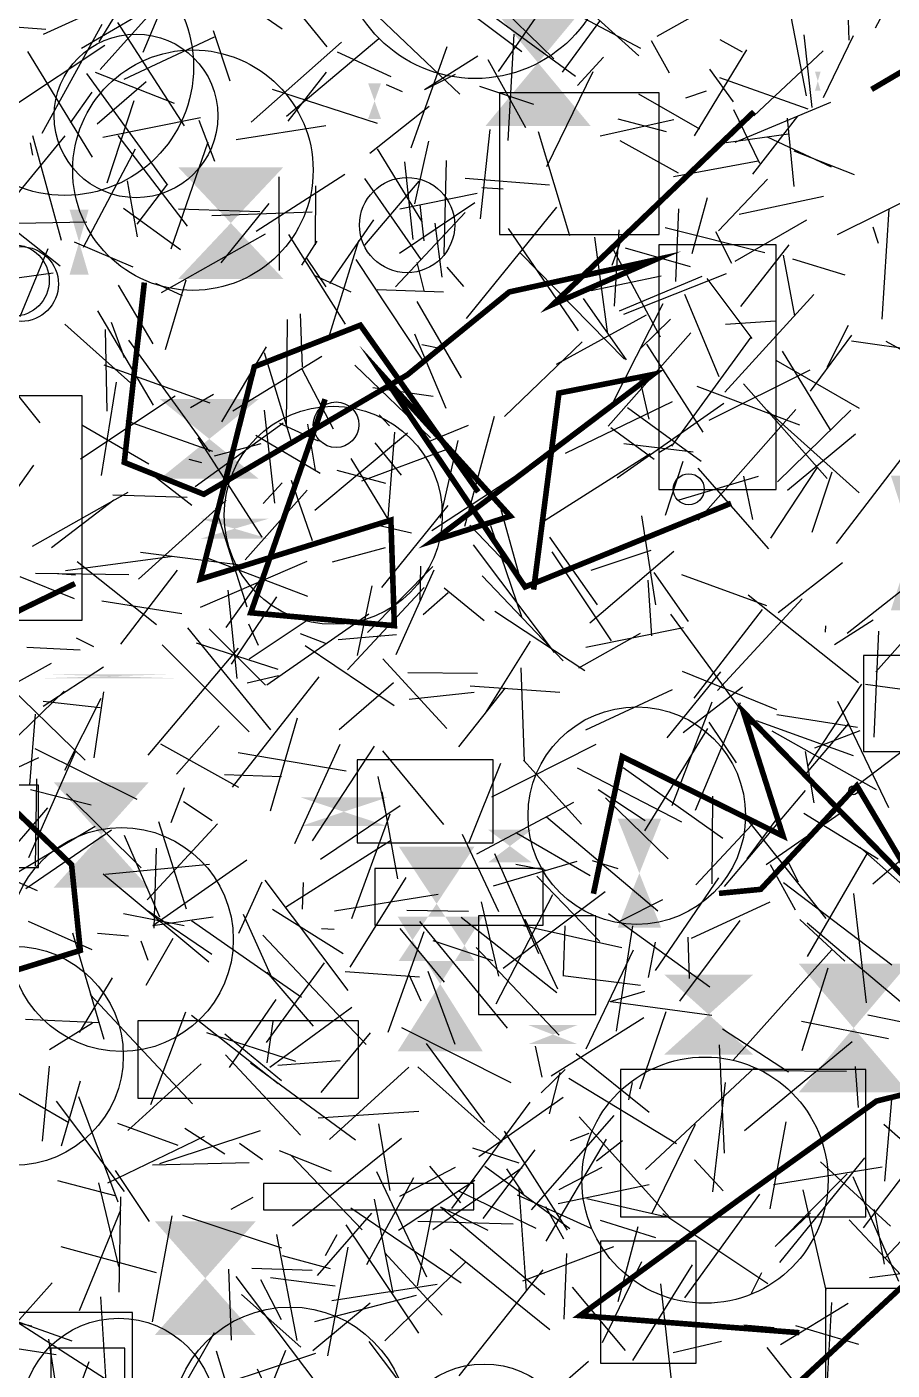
# Model space of a CAD drawing. Extents: x 39652501 to 39653363, y 39457785 to 39458687.
# Drawn here: x 39652955.8 to 39653033.3, y 39458163.8 to 39458284 of the extents above; entities that cross this region are included whole.
import ezdxf

# ---------------------------------------------------------------- set-up
doc = ezdxf.new("R2010")
doc.units = 0
doc.layers.get('0').update_dxf_attribs({"linetype": 'CONTINUOUS'})

msp = doc.modelspace()

# ---------------------------------------------------------------- linework, layer by layer
for p, q in [((39652962.3786, 39458280.2052), (39652970.7374, 39458289.5586)), ((39652978.6715, 39458283.8118), (39652969.033, 39458290.4472)), ((39653001.0284, 39458290.0958), (39653010.5919, 39458281.4097)), ((39653031.7557, 39458283.9327), (39653034.8731, 39458289.6626)), ((39652990.2602, 39458289.2216), (39653000.1223, 39458281.8181)), ((39652984.8811, 39458287.2006), (39652994.5643, 39458277.992)), ((39653002.9908, 39458281.1651), (39652996.3782, 39458287.5939)), ((39653010.7652, 39458282.0844), (39653001.034, 39458287.2438)), ((39653023.7847, 39458287.0711), (39653025.5591, 39458277.8377)), ((39652957.297, 39458283.3743), (39652962.8328, 39458285.8576)), ((39652968.3777, 39458286.5932), (39652960.7134, 39458282.0812)), ((39652962.2878, 39458282.6715), (39652964.1715, 39458285.7498)), ((39652967.9206, 39458285.8339), (39652966.1764, 39458281.722)), ((39652979.144, 39458286.5944), (39652982.6677, 39458282.2357)), ((39653004.9147, 39458279.5776), (39652996.9835, 39458285.3731)), ((39652998.0097, 39458280.032), (39653001.3347, 39458284.8028)), ((39653003.7569, 39458279.9508), (39653007.0977, 39458284.5323)), ((39653015.445, 39458284.9625), (39653012.1875, 39458283.1535)), ((39653029.3978, 39458282.8354), (39653029.3519, 39458284.6008)), ((39652957.5027, 39458283.7734), (39652949.753, 39458284.3628)), ((39652957.1682, 39458274.4896), (39652962.5562, 39458284.2465)), ((39652969.918, 39458275.1631), (39652963.9656, 39458284.3931)), ((39652973.9946, 39458279.1428), (39652972.5118, 39458283.6511)), ((39652999.4078, 39458283.3703), (39652998.8541, 39458273.848)), ((39653025.3433, 39458283.3146), (39653026.079, 39458276.7934)), ((39652962.8025, 39458282.3373), (39652954.5305, 39458276.8511)), ((39652972.5778, 39458283.1048), (39652964.4856, 39458279.3091)), ((39652983.9828, 39458282.653), (39652975.8775, 39458275.4907)), ((39652987.3126, 39458282.9352), (39652979.0383, 39458275.9961)), ((39652990.2078, 39458273.1832), (39652993.4308, 39458282.2628)), ((39653013.3289, 39458279.8603), (39653011.7064, 39458282.7603)), ((39653019.871, 39458281.7386), (39653017.8688, 39458282.8497)), ((39653029.779, 39458283.2155), (39653027.0808, 39458277.6582)), ((39652955.8571, 39458281.8209), (39652961.6476, 39458272.3379)), ((39652983.5979, 39458281.7671), (39652988.3742, 39458279.576)), ((39652991.3882, 39458278.4172), (39652996.1608, 39458281.4262)), ((39652997.0691, 39458281.0817), (39653000.4361, 39458275.0224)), ((39653007.4187, 39458281.2945), (39653005.0875, 39458278.7608)), ((39653020.2075, 39458281.974), (39653015.5306, 39458274.2684)), ((39653027.0716, 39458281.8807), (39653020.8867, 39458276.0574)), ((39652961.1597, 39458279.8341), (39652968.3137, 39458269.9566)), ((39652961.9383, 39458279.9538), (39652968.9859, 39458277.1771)), ((39652982.5943, 39458279.9593), (39652979.166, 39458275.5805)), ((39652994.1344, 39458279.7579), (39652991.3885, 39458278.3881)), ((39653002.34, 39458271.5112), (39653006.5085, 39458280.0219)), ((39653019.0501, 39458277.2948), (39653016.9344, 39458280.2154)), ((39652962.0989, 39458275.3393), (39652966.4991, 39458279.1213)), ((39652987.9638, 39458278.8554), (39652989.4034, 39458278.238)), ((39653001.1875, 39458277.0755), (39652996.3666, 39458278.6709)), ((39653017.8178, 39458279.4938), (39653025.6973, 39458276.6716)), ((39652961.6231, 39458278.1599), (39652959.6863, 39458275.4147)), ((39652965.3738, 39458277.4043), (39652962.9829, 39458270.0317)), ((39652977.7516, 39458278.4341), (39652987.1566, 39458275.4008)), ((39653016.0304, 39458274.8556), (39653010.5855, 39458277.9994)), ((39653016.5971, 39458278.2498), (39653014.7583, 39458277.6325)), ((39652991.8054, 39458276.8737), (39652986.5221, 39458272.6806)), ((39653021.4167, 39458271.7792), (39653019.096, 39458276.6009)), ((39653027.7517, 39458277.2542), (39653019.1628, 39458273.6704)), ((39652962.6247, 39458274.134), (39652971.354, 39458275.9059)), ((39652972.6297, 39458271.9513), (39652971.2237, 39458275.639)), ((39652974.5478, 39458273.9456), (39652982.5645, 39458275.1911)), ((39653007.1308, 39458274.2685), (39653013.7294, 39458275.737)), ((39653013.0511, 39458274.6273), (39653008.7272, 39458275.7433)), ((39653024.7777, 39458276.0163), (39653020.7669, 39458270.8199)), ((39653024.4729, 39458269.7227), (39653023.8794, 39458275.8353)), ((39652959.1955, 39458274.25), (39652954.1927, 39458268.1502)), ((39652958.9004, 39458264.8804), (39652956.3442, 39458274.2499)), ((39652963.955, 39458274.2926), (39652970.1598, 39458266.1684)), ((39652968.729, 39458264.1404), (39652972.0321, 39458273.7376)), ((39652991.7501, 39458273.7877), (39652990.5051, 39458268.1633)), ((39652996.4034, 39458266.8323), (39652997.271, 39458274.8425)), ((39653004.4115, 39458265.3072), (39653001.6158, 39458274.625)), ((39653008.8928, 39458273.8504), (39653014.1083, 39458270.9563)), ((39653018.4003, 39458273.6581), (39653023.9757, 39458274.4377)), ((39653022.0795, 39458274.1777), (39653027.8096, 39458271.4821)), ((39652956.3473, 39458272.5261), (39652956.1344, 39458273.6458)), ((39652960.8709, 39458264.3106), (39652965.5319, 39458273.1048)), ((39652991.1512, 39458266.6221), (39652987.1928, 39458273.1063)), ((39653024.4431, 39458272.9334), (39653029.8515, 39458270.7878)), ((39652989.6234, 39458271.9451), (39652990.3555, 39458264.9756)), ((39652993.3371, 39458272.0566), (39652993.1338, 39458263.6687)), ((39653021.2663, 39458271.9857), (39653013.6803, 39458270.5793)), ((39652948.8516, 39458270.4554), (39652958.8058, 39458262.6389)), ((39652964.8009, 39458270.2427), (39652965.693, 39458265.2155)), ((39652984.2592, 39458270.7991), (39652976.3241, 39458265.7069)), ((39652978.3707, 39458270.583), (39652978.3822, 39458262.2189)), ((39652986.0403, 39458270.4298), (39652991.0625, 39458263.1792)), ((39652990.8792, 39458270.209), (39652986.0412, 39458264.4847)), ((39653002.576, 39458269.848), (39652995.0277, 39458270.4465)), ((39653017.7145, 39458265.7442), (39653022.1031, 39458270.3788)), ((39652968.4127, 39458269.9711), (39652965.6407, 39458266.3661)), ((39652981.6475, 39458269.8006), (39652981.6124, 39458264.5159)), ((39652989.1778, 39458267.7427), (39652996.1165, 39458269.1211)), ((39652998.448, 39458269.4891), (39652996.5204, 39458269.6126)), ((39653037.0574, 39458269.7278), (39653028.3466, 39458265.4029)), ((39652964.45, 39458267.8003), (39652969.5631, 39458264.0775)), ((39652969.3855, 39458267.7322), (39652976.6537, 39458267.503)), ((39652973.216, 39458262.9009), (39652977.5076, 39458268.2118)), ((39652995.9089, 39458268.272), (39652989.1572, 39458263.7212)), ((39652990.9681, 39458268.1098), (39652991.3479, 39458264.8732)), ((39653003.2032, 39458267.8774), (39652995.1421, 39458257.9017)), ((39653014.1262, 39458267.719), (39653013.8603, 39458261.2104)), ((39653015.3484, 39458263.727), (39653016.7184, 39458268.7474)), ((39653027.1139, 39458268.8425), (39653019.5606, 39458267.2356)), ((39653032.3599, 39458257.8442), (39653032.9839, 39458267.6876)), ((39652955.1064, 39458266.4561), (39652961.1811, 39458266.5763)), ((39652972.3692, 39458267.1343), (39652981.3449, 39458267.4547)), ((39652982.9207, 39458261.0395), (39652986.8606, 39458266.7568)), ((39652988.8053, 39458260.7497), (39652995.0281, 39458267.3875)), ((39653025.586, 39458266.7245), (39653019.1855, 39458263.0038)), ((39652967.8533, 39458260.2394), (39652977.1642, 39458265.4916)), ((39652984.3164, 39458257.3957), (39652979.2683, 39458265.4257)), ((39652992.9761, 39458261.6204), (39652992.3435, 39458266.4398)), ((39652998.882, 39458265.9731), (39653005.1547, 39458256.811)), ((39653008.7918, 39458265.8427), (39653008.3694, 39458259.023)), ((39653012.94, 39458266.0669), (39653021.8657, 39458263.82)), ((39653017.442, 39458265.7024), (39653018.8678, 39458262.8516)), ((39653031.5308, 39458266.1224), (39653032.0052, 39458264.6688)), ((39652957.6834, 39458264.1422), (39652955.1795, 39458258.0682)), ((39652960.0567, 39458264.7826), (39652965.2857, 39458262.5256)), ((39652980.4186, 39458262.6759), (39652981.7846, 39458264.8398)), ((39652985.4785, 39458264.8775), (39652982.7811, 39458256.0799)), ((39653007.7941, 39458256.7325), (39653006.6569, 39458265.204)), ((39653008.0651, 39458264.4908), (39653012.4857, 39458256.267)), ((39653008.2045, 39458262.6749), (39653008.893, 39458264.5716)), ((39653009.3652, 39458264.2313), (39653015.18, 39458262.5765)), ((39653019.7239, 39458258.9796), (39653024.043, 39458264.5106)), ((39652982.591, 39458260.7591), (39652980.8618, 39458263.3258)), ((39652985.2406, 39458263.1874), (39652991.2339, 39458254.1845)), ((39652991.3656, 39458260.4083), (39652990.7535, 39458262.9354)), ((39652999.9975, 39458263.7561), (39653009.2909, 39458254.2717)), ((39653024.5335, 39458258.1571), (39653023.5396, 39458263.5731)), ((39653029.047, 39458261.7905), (39653024.3775, 39458263.2105)), ((39652952.7633, 39458261.2731), (39652958.1614, 39458262.0047)), ((39652984.8273, 39458260.2761), (39652981.6218, 39458261.7201)), ((39652994.9092, 39458260.7692), (39652993.4419, 39458262.4988)), ((39653012.5733, 39458261.6929), (39653006.3234, 39458260.3976)), ((39653008.8428, 39458258.5932), (39653016.2469, 39458261.6932)), ((39653018.397, 39458261.899), (39653009.2094, 39458258.2839)), ((39652963.9862, 39458260.8852), (39652967.0816, 39458255.6465)), ((39652969.7445, 39458259.9329), (39652967.3404, 39458261.0592)), ((39652968.2046, 39458255.149), (39652970.0711, 39458261.3836)), ((39652993.1131, 39458260.2635), (39652987.177, 39458260.4691)), ((39653016.6783, 39458261.497), (39653020.6969, 39458256.1212)), ((39652990.7278, 39458259.4376), (39652994.6892, 39458252.6015)), ((39653005.5967, 39458259.7019), (39653009.4431, 39458254.2043)), ((39653014.6727, 39458260.0864), (39653017.7374, 39458252.729)), ((39653018.2835, 39458251.3172), (39653026.2614, 39458260.0517)), ((39652949.2861, 39458258.1664), (39652956.9607, 39458248.5745)), ((39652967.1333, 39458250.1614), (39652962.1493, 39458258.6055)), ((39652980.2854, 39458258.3378), (39652980.444, 39458253.5836)), ((39653003.2248, 39458253.8255), (39653011.256, 39458258.2448)), ((39653012.729, 39458259.2365), (39653007.9453, 39458249.8081)), ((39652959.2123, 39458257.3955), (39652965.39, 39458251.8922)), ((39652962.8121, 39458256.9383), (39652962.9561, 39458249.6326)), ((39652963.3413, 39458257.5708), (39652964.5269, 39458254.4363)), ((39652979.1127, 39458257.8361), (39652979.0316, 39458248.1854)), ((39653010.6917, 39458255.2028), (39653013.4173, 39458257.8639)), ((39653022.8283, 39458257.6653), (39653018.3531, 39458257.3858)), ((39653027.4407, 39458253.5514), (39653029.3389, 39458257.3175)), ((39652964.9081, 39458255.9743), (39652972.1667, 39458245.9785)), ((39652993.3299, 39458249.8702), (39652990.5426, 39458256.523)), ((39653005.513, 39458255.8308), (39652998.5735, 39458249.1542)), ((39653015.2427, 39458256.6372), (39653007.8319, 39458248.2634)), ((39653013.523, 39458246.4975), (39653020.6396, 39458256.256)), ((39653025.9585, 39458251.3944), (39653029.6604, 39458256.4345)), ((39653037.4799, 39458254.7729), (39653029.6073, 39458255.8946)), ((39653032.6949, 39458255.8747), (39653035.1888, 39458254.5076)), ((39652973.2516, 39458248.6674), (39652977.2623, 39458255.3855)), ((39652982.2016, 39458254.4985), (39652974.2442, 39458249.6314)), ((39652979.4746, 39458247.0058), (39652977.0944, 39458254.8383)), ((39652991.157, 39458255.5993), (39652992.9195, 39458255.2324)), ((39653011.2675, 39458255.6128), (39653016.3142, 39458247.7264)), ((39653027.7493, 39458247.9492), (39653023.4378, 39458254.9911)), ((39652962.6924, 39458253.7506), (39652972.1977, 39458250.3687)), ((39652983.2422, 39458247.9982), (39652980.4328, 39458253.4499)), ((39652991.9476, 39458247.2234), (39652985.1794, 39458253.7454)), ((39653016.8811, 39458248.805), (39653025.9092, 39458253.311)), ((39653022.8465, 39458254.1773), (39653030.3141, 39458249.8782)), ((39652963.7978, 39458252.221), (39652962.4676, 39458243.8562)), ((39653010.5744, 39458252.7963), (39653011.4891, 39458248.8921)), ((39653027.4345, 39458243.5832), (39653019.9403, 39458252.0502)), ((39652960.6195, 39458245.3479), (39652969.0706, 39458250.9984)), ((39652970.4462, 39458249.9357), (39652972.5246, 39458251.1332)), ((39652992.162, 39458250.9309), (39652986.7905, 39458251.709)), ((39653015.7872, 39458251.8521), (39653024.9626, 39458248.3954)), ((39652977.0513, 39458249.7108), (39652977.9714, 39458241.3703)), ((39653004.0198, 39458245.8636), (39653013.605, 39458250.4701)), ((39653018.198, 39458250.2935), (39653008.6454, 39458243.615)), ((39653016.1731, 39458245.1135), (39653009.5575, 39458249.9192)), ((39653024.6359, 39458249.7672), (39653015.8908, 39458239.8529)), ((39653021.9016, 39458249.8522), (39653030.3011, 39458242.3181)), ((39653029.5713, 39458249.699), (39653022.9814, 39458243.2783)), ((39652972.4408, 39458246.0165), (39652964.7068, 39458248.758)), ((39652970.8793, 39458242.8828), (39652978.7605, 39458248.5709)), ((39652978.4341, 39458248.5453), (39652981.8805, 39458246.9525)), ((39652980.928, 39458248.4693), (39652981.6056, 39458244.3335)), ((39652988.2666, 39458248.3112), (39652987.3428, 39458249.2975)), ((39652997.6453, 39458249.1556), (39652994.9839, 39458239.3024)), ((39652966.7325, 39458244.8636), (39652960.7211, 39458248.3727)), ((39652976.8706, 39458238.3377), (39652971.1373, 39458247.2442)), ((39652982.068, 39458244.0513), (39652976.3073, 39458247.436)), ((39652981.5788, 39458240.7609), (39652989.887, 39458247.6698)), ((39652988.1041, 39458239.6509), (39652988.7512, 39458247.7479)), ((39652995.299, 39458248.3356), (39652991.5298, 39458246.7958)), ((39653011.9514, 39458245.2914), (39653008.0832, 39458248.1126)), ((39653029.9851, 39458247.5579), (39653023.883, 39458242.5304)), ((39652972.6181, 39458245.6304), (39652976.7745, 39458246.7304)), ((39652993.3169, 39458246.1477), (39652985.7625, 39458243.3521)), ((39652989.3417, 39458243.8832), (39652986.9885, 39458246.7983)), ((39652992.8228, 39458240.0547), (39652994.4257, 39458246.9849)), ((39653009.2426, 39458246.7123), (39653015.4574, 39458245.9802)), ((39653013.5744, 39458246.5973), (39653012.3696, 39458245.8823)), ((39653028.2635, 39458237.7853), (39653035.4316, 39458247.1027)), ((39652971.4656, 39458244.9939), (39652970.3511, 39458245.2953)), ((39652984.8013, 39458245.3901), (39652988.5238, 39458239.2775)), ((39653011.5852, 39458245.7863), (39653001.8809, 39458239.6126)), ((39653012.9645, 39458240.3027), (39653014.5615, 39458245.142)), ((39652956.4016, 39458244.7915), (39652950.1143, 39458236.0323)), ((39652967.2381, 39458243.793), (39652970.587, 39458241.1942)), ((39652983.5406, 39458244.3236), (39652987.9216, 39458243.1672)), ((39652992.0625, 39458238.9273), (39653000.227, 39458244.2904)), ((39653021.2581, 39458243.7822), (39653014.178, 39458241.6393)), ((39653015.8776, 39458244.5169), (39653022.1884, 39458237.2817)), ((39653019.9527, 39458243.8112), (39653020.7651, 39458239.9073)), ((39653026.5074, 39458244.543), (39653022.3676, 39458238.2452)), ((39653027.8536, 39458244.1528), (39653026.0733, 39458238.7584)), ((39652980.8876, 39458242.5379), (39652975.3461, 39458236.3231)), ((39652978.6633, 39458243.2065), (39652976.9678, 39458241.339)), ((39652981.3788, 39458238.0202), (39652979.4877, 39458243.4085)), ((39652956.3098, 39458237.5201), (39652964.8686, 39458242.3788)), ((39652958.0246, 39458237.4162), (39652963.6066, 39458241.6841)), ((39652963.5196, 39458242.1191), (39652970.1485, 39458241.9168)), ((39652973.6519, 39458241.6554), (39652965.8127, 39458234.5949)), ((39652975.5268, 39458232.0682), (39652972.724, 39458240.9221)), ((39652993.4923, 39458241.1681), (39652987.5459, 39458233.837)), ((39652999.9744, 39458234.6775), (39652998.2621, 39458240.7743)), ((39653012.0975, 39458232.2691), (39653010.8468, 39458240.2535)), ((39652990.239, 39458238.693), (39652986.9954, 39458239.4548)), ((39652995.4691, 39458239.405), (39653000.8256, 39458233.8077)), ((39653000.1094, 39458231.2074), (39652997.324, 39458239.3497)), ((39653003.0417, 39458228.0294), (39652995.7725, 39458237.6414)), ((39653002.5851, 39458238.3399), (39653006.857, 39458232.2888)), ((39652959.2757, 39458235.3578), (39652968.8883, 39458236.6258)), ((39652965.988, 39458236.9866), (39652975.1407, 39458235.8448)), ((39652971.8607, 39458236.5113), (39652980.9266, 39458233.0653)), ((39652983.1614, 39458236.1353), (39652987.914, 39458237.4292)), ((39653002.7932, 39458237.0399), (39653008.0947, 39458229.0525)), ((39653013.7153, 39458237.065), (39653006.1834, 39458230.6511)), ((39653006.3214, 39458235.3774), (39653011.6854, 39458237.1866)), ((39652967.4116, 39458230.4993), (39652960.3173, 39458236.141)), ((39652964.2063, 39458228.7665), (39652969.2935, 39458235.3997)), ((39652971.345, 39458232.0685), (39652980.9128, 39458236.1866)), ((39652992.1442, 39458235.7246), (39652986.2998, 39458229.8193)), ((39652988.8673, 39458227.8259), (39652992.2754, 39458235.4044)), ((39652991.0171, 39458232.7036), (39652991.0714, 39458235.7361)), ((39653023.0556, 39458231.6108), (39653028.8242, 39458236.0659)), ((39653036.6066, 39458235.5309), (39653029.2376, 39458229.7219)), ((39653031.7913, 39458226.2933), (39653040.6571, 39458236.2472)), ((39652955.1876, 39458234.8213), (39652960.0442, 39458232.8631)), ((39652956.5886, 39458235.1285), (39652964.9395, 39458235.0049)), ((39652960.174, 39458234.9447), (39652958.55, 39458235.0598)), ((39652976.7601, 39458234.6462), (39652973.6158, 39458230.2433)), ((39652996.5577, 39458234.8872), (39653003.7973, 39458227.2839)), ((39653011.391, 39458234.503), (39653011.7209, 39458229.5111)), ((39653015.0144, 39458230.7883), (39653011.9666, 39458235.1664)), ((39653022.0525, 39458232.1916), (39653014.4434, 39458234.9591)), ((39652973.7851, 39458233.5918), (39652974.5903, 39458225.6827)), ((39652974.1249, 39458226.9839), (39652978.1739, 39458233.0028)), ((39652984.5043, 39458226.4663), (39652991.3659, 39458233.8224)), ((39652985.4001, 39458227.7523), (39652986.71, 39458233.9979)), ((39652993.5202, 39458233.3639), (39652991.2896, 39458231.3969)), ((39652993.1607, 39458233.8139), (39652996.7503, 39458230.8847)), ((39653017.6376, 39458224.6232), (39653025.2075, 39458232.8115)), ((39653020.3656, 39458233.1724), (39653030.2431, 39458225.3315)), ((39652962.5237, 39458232.6418), (39652969.695, 39458231.5181)), ((39652997.6977, 39458231.7094), (39653005.7553, 39458226.4032)), ((39653015.5502, 39458223.9349), (39653021.6626, 39458231.8567)), ((39652975.658, 39458230.5726), (39652976.524, 39458228.6739)), ((39652980.9938, 39458230.9334), (39652975.7029, 39458227.4097)), ((39652977.284, 39458225.1269), (39652986.4175, 39458231.4898)), ((39653020.6991, 39458221.5569), (39653013.4533, 39458231.4516)), ((39653031.5659, 39458230.8978), (39653028.0879, 39458228.7012)), ((39652961.7985, 39458228.5342), (39652960.2429, 39458229.2937)), ((39652977.6492, 39458221.0951), (39652970.2213, 39458230.2291)), ((39652972.1279, 39458230.1219), (39652977.1616, 39458225.0858)), ((39652982.6284, 39458228.7961), (39652980.2873, 39458229.684)), ((39652983.6589, 39458229.1842), (39652988.8911, 39458229.6136)), ((39653010.7148, 39458229.714), (39653005.1688, 39458226.6208)), ((39653014.5953, 39458230.2186), (39653005.8337, 39458228.4581)), ((39653027.2922, 39458229.8276), (39653027.3125, 39458230.3964)), ((39653032.045, 39458229.9151), (39653031.6167, 39458220.4269)), ((39652955.8181, 39458228.4877), (39652960.593, 39458228.2532)), ((39652974.7343, 39458228.4096), (39652966.6421, 39458218.8206)), ((39652967.934, 39458228.6964), (39652975.7125, 39458220.9232)), ((39652970.959, 39458228.8858), (39652978.2674, 39458226.5281)), ((39652980.7266, 39458228.6416), (39652988.6737, 39458223.2714)), ((39653000.8611, 39458229.0263), (39652996.8317, 39458222.5858)), ((39652951.196, 39458223.276), (39652958.0052, 39458227.0688)), ((39652951.2955, 39458227.8385), (39652961.0308, 39458218.3865)), ((39652993.389, 39458221.2177), (39652987.6702, 39458227.46)), ((39652962.6717, 39458226.6934), (39652957.2554, 39458223.1803)), ((39652974.2085, 39458215.973), (39652981.9679, 39458225.8509)), ((39652975.5297, 39458225.3166), (39652978.3311, 39458225.9683)), ((39652989.9016, 39458226.2395), (39652996.1411, 39458226.1576)), ((39653000.0359, 39458226.6488), (39653000.3207, 39458218.2727)), ((39653013.1337, 39458220.3941), (39653017.9211, 39458226.2923)), ((39653014.4597, 39458226.3395), (39653022.9193, 39458222.9266)), ((39652959.144, 39458224.5435), (39652952.2105, 39458217.8507)), ((39652962.6703, 39458224.4884), (39652961.7985, 39458218.5814)), ((39652983.7531, 39458221.1146), (39652988.6351, 39458225.3404)), ((39652995.8396, 39458224.4421), (39652990.0414, 39458223.818)), ((39652998.6166, 39458224.869), (39652994.4392, 39458219.5712)), ((39652995.4729, 39458225.0288), (39653003.5244, 39458224.463)), ((39653013.5528, 39458224.6843), (39653005.8229, 39458221.051)), ((39653014.5664, 39458220.844), (39653019.8723, 39458224.9524)), ((39653030.5114, 39458225.178), (39653025.6955, 39458217.8839)), ((39653030.8685, 39458225.1869), (39653038.661, 39458224.1209)), ((39652962.379, 39458223.0657), (39652957.2622, 39458223.6395)), ((39652959.207, 39458217.4796), (39652962.4697, 39458223.9312)), ((39653017.1041, 39458223.5766), (39653013.5475, 39458214.2955)), ((39653015.6613, 39458213.8928), (39653019.6796, 39458223.5276)), ((39653028.3765, 39458223.6556), (39653032.9387, 39458214.1434)), ((39652956.0709, 39458216.1709), (39652956.5911, 39458222.504)), ((39652977.6223, 39458213.8337), (39652980.0316, 39458222.1773)), ((39653030.1615, 39458221.3118), (39653022.9389, 39458222.4393)), ((39652969.1894, 39458217.1307), (39652973.033, 39458221.4427)), ((39653016.7268, 39458221.222), (39653011.0804, 39458212.0618)), ((39653016.8537, 39458221.7927), (39653019.3039, 39458218.1348)), ((39653029.7852, 39458218.7737), (39653021.1013, 39458221.9157)), ((39653022.4942, 39458221.0061), (39653031.8324, 39458215.7543)), ((39653025.3274, 39458216.8943), (39653029.3389, 39458221.6339)), ((39653026.3464, 39458219.4853), (39653030.3884, 39458221.042)), ((39653030.3436, 39458216.2873), (39653036.3853, 39458220.9118)), ((39652967.7595, 39458219.8506), (39652974.7393, 39458215.9634)), ((39652983.8314, 39458219.7946), (39652979.7608, 39458210.9007)), ((39652981.3702, 39458211.1485), (39652986.927, 39458219.6303)), ((39652997.4146, 39458215.0844), (39653006.7507, 39458219.8122)), ((39652949.09, 39458215.006), (39652956.8778, 39458218.6151)), ((39652955.9815, 39458209.6807), (39652960.1754, 39458219.1426)), ((39652956.528, 39458219.4104), (39652965.6407, 39458214.8968)), ((39652984.3894, 39458217.4), (39652974.73, 39458219.0417)), ((39652993.1352, 39458212.6353), (39652987.6855, 39458219.2129)), ((39653005.4534, 39458212.6454), (39653000.2656, 39458218.386)), ((39653025.4649, 39458219.1661), (39653026.2561, 39458214.5688)), ((39652995.4032, 39458211.0547), (39652998.2451, 39458218.1087)), ((39653014.4266, 39458212.8303), (39653005.0998, 39458217.658)), ((39653009.1931, 39458217.7215), (39653018.0915, 39458211.3871)), ((39652956.6784, 39458216.7235), (39652956.5439, 39458208.8848)), ((39652978.6129, 39458216.8796), (39652973.4849, 39458217.0694)), ((39652987.895, 39458213.8509), (39652987.2453, 39458216.9038)), ((39652956.1315, 39458215.7668), (39652961.5579, 39458214.3933)), ((39652966.0385, 39458208.7461), (39652959.3463, 39458215.3739)), ((39652969.8906, 39458215.9065), (39652968.6965, 39458212.7794)), ((39652987.5744, 39458215.547), (39652988.9959, 39458207.7694)), ((39653006.9501, 39458215.7691), (39653011.1559, 39458212.9714)), ((39653007.597, 39458214.9959), (39653013.2007, 39458209.5514)), ((39653017.1372, 39458207.3217), (39653017.2157, 39458215.1601)), ((39653025.4832, 39458215.678), (39653018.2171, 39458207.0612)), ((39652951.9477, 39458207.4531), (39652957.6936, 39458214.1197)), ((39652972.4062, 39458212.9401), (39652969.8422, 39458214.655)), ((39652989.211, 39458214.2828), (39652982.0957, 39458209.4808)), ((39653004.7224, 39458214.6), (39652996.0616, 39458209.9681)), ((39653021.979, 39458209.0305), (39653028.5956, 39458213.6297)), ((39653025.351, 39458213.6367), (39653032.0186, 39458209.5488)), ((39653039.8147, 39458214.39), (39653031.5366, 39458207.2906)), ((39652961.9152, 39458212.43), (39652953.0118, 39458207.158)), ((39652966.5859, 39458205.8906), (39652972.8781, 39458212.6699)), ((39652970.0838, 39458205.0503), (39652967.6135, 39458212.8678)), ((39652988.3122, 39458213.5475), (39652984.8629, 39458204.175)), ((39653012.2734, 39458204.8746), (39653002.3316, 39458213.2904)), ((39653021.1009, 39458213.0294), (39653015.6917, 39458207.2093)), ((39653027.3614, 39458204.2081), (39653020.0753, 39458213.357)), ((39653020.2814, 39458209.5504), (39653022.9579, 39458213.157)), ((39652955.7105, 39458206.8831), (39652963.3718, 39458212.147)), ((39652964.5101, 39458211.6805), (39652967.6816, 39458204.3545)), ((39652978.9531, 39458205.2192), (39652988.3581, 39458211.1772)), ((39652998.0399, 39458204.7998), (39652994.8119, 39458211.7293)), ((39653006.2243, 39458208.0329), (39652999.6201, 39458211.8414)), ((39652956.7635, 39458206.6775), (39652948.5384, 39458210.3149)), ((39652967.3799, 39458210.514), (39652967.1606, 39458203.3534)), ((39653001.6311, 39458201.0342), (39652997.687, 39458210.0112)), ((39653031.0127, 39458210.0515), (39653025.6529, 39458200.8079)), ((39653035.2142, 39458206.2878), (39653030.3694, 39458210.6009)), ((39652972.1668, 39458209.045), (39652962.8381, 39458208.1607)), ((39652967.0915, 39458203.5798), (39652975.4877, 39458209.4746)), ((39653005.0228, 39458209.318), (39652997.5531, 39458207.0889)), ((39652999.5759, 39458209.078), (39653002.3069, 39458208.5476)), ((39653006.4055, 39458209.3927), (39653008.7185, 39458208.6879)), ((39653022.349, 39458209.0414), (39653024.5723, 39458204.987)), ((39653024.8704, 39458207.4539), (39653024.0078, 39458209.1569)), ((39652972.0827, 39458200.3049), (39652962.6286, 39458208.1882)), ((39652984.5571, 39458197.7669), (39652977.1453, 39458207.6268)), ((39652984.7604, 39458199.865), (39652989.748, 39458207.8735)), ((39653007.0798, 39458202.1472), (39653001.4486, 39458207.9896)), ((39653012.0739, 39458199.5618), (39653017.7343, 39458207.8505)), ((39652976.8504, 39458207.4682), (39652974.7408, 39458202.8604)), ((39652980.5324, 39458207.4371), (39652980.4632, 39458205.0352)), ((39652983.3575, 39458204.8857), (39652992.6188, 39458206.3787)), ((39653007.5826, 39458206.5881), (39652998.4511, 39458199.748)), ((39653023.5328, 39458207.432), (39653033.2242, 39458200.0516)), ((39653030.9463, 39458196.675), (39653029.8333, 39458206.4559)), ((39652996.4702, 39458205.7069), (39652998.0272, 39458199.0398)), ((39653002.8437, 39458206.319), (39652997.7877, 39458196.5479)), ((39653008.9533, 39458203.9969), (39653012.7223, 39458205.9032)), ((39653015.3056, 39458202.447), (39653022.3516, 39458205.7044)), ((39652955.9335, 39458203.9777), (39652961.6235, 39458201.4345)), ((39652969.8839, 39458203.5497), (39652964.4705, 39458204.6234)), ((39652972.3648, 39458200.9914), (39652966.6717, 39458204.8503)), ((39652967.0785, 39458203.5778), (39652972.4765, 39458204.3542)), ((39652980.3916, 39458197.1266), (39652970.5486, 39458203.997)), ((39652975.1577, 39458204.5899), (39652977.7382, 39458198.9047)), ((39652984.1178, 39458201.0524), (39652977.7923, 39458205.0059)), ((39652989.8247, 39458204.9611), (39652995.3463, 39458204.8596)), ((39652994.6722, 39458204.3282), (39653003.247, 39458197.5731)), ((39653000.394, 39458204.1511), (39653003.3023, 39458197.9169)), ((39653007.8589, 39458204.6555), (39653016.9482, 39458198.0989)), ((39653014.2506, 39458196.8189), (39653019.6445, 39458204.032)), ((39653029.0243, 39458200.3757), (39653024.9997, 39458204.1306)), ((39652959.887, 39458202.9318), (39652962.6954, 39458193.4095)), ((39652962.1339, 39458202.9097), (39652964.8928, 39458202.6489)), ((39652982.1838, 39458203.3273), (39652983.3206, 39458203.2536)), ((39652988.1545, 39458194.0481), (39652991.3686, 39458203.0414)), ((39652989.197, 39458203.3029), (39652993.1482, 39458198.4989)), ((39652998.8281, 39458194.4025), (39652990.9853, 39458203.9333)), ((39653000.2411, 39458203.5765), (39653009.0564, 39458201.6031)), ((39653003.9621, 39458203.5513), (39653003.8125, 39458199.139)), ((39653008.5894, 39458194.1115), (39653010.0434, 39458203.5439)), ((39653025.6557, 39458203.8081), (39653034.5741, 39458196.3147)), ((39652966.0077, 39458202.219), (39652966.6384, 39458200.4816)), ((39652966.496, 39458198.252), (39652968.8914, 39458202.4367)), ((39652976.9403, 39458202.7051), (39652986.1645, 39458192.9253)), ((39652997.5564, 39458200.4079), (39652992.1688, 39458202.2239)), ((39653003.4483, 39458193.7806), (39652996.0326, 39458201.6132)), ((39653011.4409, 39458198.9133), (39653012.0739, 39458202.0842)), ((39653014.974, 39458202.5338), (39653015.0938, 39458198.8531)), ((39653005.8639, 39458192.5443), (39653010.1194, 39458201.4002)), ((39653019.0121, 39458191.5336), (39653027.8455, 39458201.4032)), ((39652977.2633, 39458193.109), (39652982.4499, 39458200.234)), ((39652977.2758, 39458199.4036), (39652981.4279, 39458194.5835)), ((39652984.2885, 39458199.471), (39652990.9407, 39458198.9738)), ((39652991.7039, 39458199.5084), (39652994.1156, 39458192.9497)), ((39653025.2154, 39458192.3952), (39653027.516, 39458199.7817)), ((39652963.4537, 39458198.8868), (39652960.4924, 39458194.016)), ((39652991.1012, 39458196.7976), (39652990.0541, 39458199.1028)), ((39653003.7775, 39458199.1134), (39653010.7418, 39458198.2565)), ((39652970.623, 39458187.633), (39652961.4624, 39458197.409)), ((39652978.0808, 39458196.9552), (39652973.9247, 39458190.8661)), ((39653008.017, 39458196.7794), (39653011.1187, 39458197.7173)), ((39653017.1146, 39458195.5137), (39653008.0899, 39458196.7534)), ((39652966.9156, 39458187.5684), (39652970.0323, 39458195.8486)), ((39652977.554, 39458190.903), (39652984.9025, 39458196.2704)), ((39653010.6619, 39458188.9641), (39653013.0365, 39458195.8739)), ((39653040.8197, 39458193.5994), (39653031.0756, 39458195.5484)), ((39652955.6807, 39458195.2117), (39652962.2683, 39458194.8975)), ((39652961.6826, 39458194.8482), (39652957.8514, 39458192.4663)), ((39652978.2956, 39458189.4094), (39652970.5439, 39458195.5333)), ((39652977.8184, 39458194.9857), (39652977.2994, 39458191.2952)), ((39652989.3537, 39458194.4621), (39652999.1181, 39458189.5353)), ((39653002.7466, 39458190.136), (39653011.0291, 39458195.3541)), ((39653032.9178, 39458193.4413), (39653025.138, 39458194.9872)), ((39652979.8697, 39458191.3967), (39652971.9304, 39458193.9688)), ((39652978.6124, 39458189.6877), (39652973.5315, 39458193.844)), ((39652982.1439, 39458188.6229), (39652986.5819, 39458193.9805)), ((39653018.0754, 39458194.3293), (39653023.9775, 39458190.497)), ((39653029.666, 39458193.1711), (39653020.0443, 39458185.2039)), ((39652980.2873, 39458184.8008), (39652973.5812, 39458192.0109)), ((39652996.8138, 39458185.9629), (39652991.5659, 39458193.0321)), ((39653001.929, 39458190.0103), (39653001.3232, 39458192.7726)), ((39653011.5106, 39458186.8439), (39653004.9708, 39458192.085)), ((39653018.2441, 39458183.1937), (39653017.8165, 39458192.9099)), ((39652957.8132, 39458190.9922), (39652957.1698, 39458184.2787)), ((39652971.4031, 39458191.1978), (39652964.8479, 39458185.2452)), ((39652975.8378, 39458191.2823), (39652985.2202, 39458184.3999)), ((39652983.8564, 39458191.4583), (39652978.2587, 39458191.0442)), ((39652982.8932, 39458184.4205), (39652990.0032, 39458190.9075)), ((39652998.3427, 39458184.1769), (39652990.8016, 39458190.9235)), ((39653011.1867, 39458181.7416), (39653020.9803, 39458190.8642)), ((39653030.2552, 39458187.2905), (39653029.9857, 39458190.9577)), ((39652959.5539, 39458185.9317), (39652952.905, 39458189.7574)), ((39652958.9219, 39458183.8594), (39652960.6178, 39458189.6843)), ((39653004.0034, 39458190.6966), (39653001.8569, 39458188.607)), ((39653002.5957, 39458186.7138), (39653003.5297, 39458190.427)), ((39653004.3062, 39458189.9164), (39653013.9475, 39458184.0705)), ((39653009.6929, 39458187.9884), (39653010.029, 39458189.5439)), ((39653018.3018, 39458189.5412), (39653017.1763, 39458179.753)), ((39653021.6339, 39458190.6046), (39653029.1672, 39458190.5505)), ((39652964.5538, 39458179.7644), (39652958.4553, 39458187.8454)), ((39652963.9939, 39458178.8056), (39652960.4582, 39458188.2336)), ((39652993.8542, 39458178.2508), (39653000.844, 39458187.783)), ((39652996.2779, 39458182.895), (39653003.8195, 39458188.2071)), ((39653033.1995, 39458188.0187), (39653032.5848, 39458180.7101)), ((39652981.883, 39458186.3781), (39652990.9009, 39458186.9748)), ((39653008.3496, 39458186.5877), (39653000.9556, 39458178.1441)), ((39653013.3586, 39458177.4362), (39653005.2302, 39458186.4614)), ((39653023.7553, 39458186.0159), (39653022.3166, 39458178.2316)), ((39652963.0692, 39458180.5467), (39652971.7156, 39458184.7207)), ((39652969.3504, 39458183.9006), (39652963.966, 39458185.8549)), ((39652976.6942, 39458185.2131), (39652967.6782, 39458182.2583)), ((39652973.5428, 39458183.1211), (39652969.9582, 39458185.4186)), ((39652987.2885, 39458185.8309), (39652988.2834, 39458179.8629)), ((39652998.5388, 39458185.1716), (39653004.1703, 39458176.3106)), ((39653006.1114, 39458184.9576), (39653004.424, 39458184.2958)), ((39653011.7721, 39458177.8354), (39653015.6599, 39458185.7943)), ((39653030.7012, 39458176.5191), (39653037.4639, 39458185.4653)), ((39653032.5227, 39458185.8018), (39653040.2306, 39458178.9984)), ((39652974.8299, 39458184.0998), (39652976.8976, 39458182.6246)), ((39652979.5894, 39458176.7013), (39652989.3269, 39458184.5419)), ((39652995.7089, 39458183.6802), (39652999.8419, 39458182.3491)), ((39653007.6465, 39458184.4586), (39653002.2642, 39458175.3367)), ((39653009.1277, 39458184.3188), (39653006.8005, 39458182.4759)), ((39652967.0607, 39458182.1707), (39652975.7042, 39458182.3803)), ((39652978.3788, 39458183.451), (39652983.0483, 39458181.5937)), ((39652979.4198, 39458183.0598), (39652985.8333, 39458176.3515)), ((39652996.6446, 39458177.3476), (39653001.3114, 39458183.4948)), ((39653015.5718, 39458182.5993), (39653018.1379, 39458179.8296)), ((39653030.7853, 39458182.7788), (39653023.1608, 39458173.4041)), ((39653033.1096, 39458176.6596), (39653026.8292, 39458182.4263)), ((39652966.7887, 39458177.0764), (39652963.7585, 39458181.6409)), ((39652987.09, 39458181.5747), (39652991.572, 39458172.15)), ((39652994.1401, 39458181.9234), (39652989.1741, 39458179.3361)), ((39652991.8409, 39458182.0293), (39652994.6171, 39458178.7603)), ((39653000.1339, 39458181.88), (39652992.15, 39458176.352)), ((39652996.7888, 39458182.0549), (39653004.4041, 39458176.451)), ((39653000.2695, 39458179.5583), (39652998.7829, 39458181.7994)), ((39653007.2831, 39458181.9224), (39653003.4379, 39458179.9335)), ((39653032.3675, 39458181.9655), (39653022.642, 39458180.3589)), ((39653029.2214, 39458181.3442), (39653022.897, 39458174.9586)), ((39652958.5615, 39458180.7725), (39652963.68, 39458179.4115)), ((39652962.2185, 39458180.5538), (39652964.0096, 39458173.0557)), ((39652990.4178, 39458180.9838), (39652986.2175, 39458173.2182)), ((39652995.893, 39458180.7689), (39652989.06, 39458176.2756)), ((39653000.5357, 39458170.8721), (39652999.8759, 39458180.0761)), ((39653003.3714, 39458178.7031), (39653011.5192, 39458180.3993)), ((39653025.2678, 39458179.9097), (39653027.3125, 39458170.9498)), ((39653033.8497, 39458171.7208), (39653029.7574, 39458181.0736)), ((39653032.6631, 39458173.881), (39653039.217, 39458180.8785)), ((39652964.1861, 39458179.2945), (39652964.0524, 39458170.7634)), ((39652974.0816, 39458178.1973), (39652976.0554, 39458179.273)), ((39652988.6015, 39458170.6914), (39652986.9132, 39458179.0908)), ((39653001.383, 39458176.4683), (39652994.4038, 39458179.823)), ((39652999.6985, 39458179.4706), (39653006.2899, 39458176.5043)), ((39653012.9751, 39458177.5151), (39653005.9275, 39458179.1288)), ((39653021.3801, 39458179.5419), (39653014.6699, 39458170.2698)), ((39652960.5185, 39458169.131), (39652964.2351, 39458178.1395)), ((39652967.0694, 39458168.1168), (39652968.8069, 39458177.6031)), ((39652978.6258, 39458174.7159), (39652969.7819, 39458177.6175)), ((39652986.668, 39458177.8352), (39652981.7816, 39458172.2608)), ((39652994.6683, 39458171.5779), (39652984.8087, 39458178.2782)), ((39652992.1331, 39458178.3078), (39652990.7577, 39458171.345)), ((39653002.1804, 39458170.5278), (39652992.8392, 39458178.3573)), ((39652992.8925, 39458178.3785), (39652997.0706, 39458176.3126)), ((39653002.2169, 39458178.4337), (39653003.8368, 39458175.544)), ((39653012.7463, 39458177.8014), (39653022.1297, 39458171.5301)), ((39653025.9604, 39458177.8574), (39653022.7977, 39458174.8618)), ((39653032.5819, 39458173.2714), (39653031.6901, 39458178.1542)), ((39652990.8801, 39458167.0915), (39652984.3976, 39458176.798)), ((39652999.3486, 39458176.8446), (39652990.7896, 39458177.0765)), ((39653012.1018, 39458175.6354), (39653007.1461, 39458177.1917)), ((39653008.7485, 39458169.9297), (39653010.5114, 39458176.6537)), ((39653029.4117, 39458177.2395), (39653036.207, 39458170.0008)), ((39652978.1649, 39458175.9312), (39652979.983, 39458166.4347)), ((39652982.5515, 39458174.0332), (39652983.5723, 39458175.9316)), ((39652958.8652, 39458174.848), (39652967.3749, 39458172.5177)), ((39652982.9927, 39458172.8608), (39652978.6969, 39458174.0064)), ((39652984.5345, 39458174.7973), (39652982.7128, 39458165.0686)), ((39652992.9756, 39458168.6996), (39652987.8061, 39458174.3225)), ((39652993.698, 39458174.5981), (39653002.6259, 39458167.4334)), ((39653008.3203, 39458174.8246), (39653000.1669, 39458171.7497)), ((39653003.8866, 39458168.3556), (39653004.1426, 39458174.221)), ((39652973.8499, 39458172.8336), (39652974.0875, 39458166.4598)), ((39652981.3442, 39458172.6993), (39652975.9592, 39458172.8679)), ((39652987.8642, 39458166.3983), (39652995.0795, 39458173.4561)), ((39653001.9934, 39458172.7497), (39652994.4763, 39458163.2836)), ((39653010.8339, 39458173.4655), (39653007.3098, 39458166.2219)), ((39653015.3613, 39458173.1968), (39653010.0196, 39458164.6392)), ((39653037.7398, 39458172.8699), (39653031.2302, 39458172.0458)), ((39652958.077, 39458171.6035), (39652951.3822, 39458164.1286)), ((39652974.5223, 39458172.1561), (39652981.8401, 39458162.4254)), ((39652978.5946, 39458168.2806), (39652976.7592, 39458171.8701)), ((39652977.6266, 39458172.082), (39652983.4065, 39458171.3175)), ((39653013.6287, 39458161.8149), (39653012.5597, 39458171.4945)), ((39653020.6798, 39458170.6612), (39653021.5855, 39458172.5086)), ((39652962.9793, 39458161.7467), (39652962.4222, 39458170.336)), ((39652980.3281, 39458165.8371), (39652975.0293, 39458170.5398)), ((39652990.6417, 39458170.4538), (39652981.5609, 39458168.1149)), ((39652983.1114, 39458170.0313), (39652992.5442, 39458171.4761)), ((39653004.6248, 39458171.225), (39653009.3496, 39458165.549)), ((39652949.7263, 39458169.1257), (39652956.2584, 39458167.7443)), ((39652981.4076, 39458165.5437), (39652986.5331, 39458169.8035)), ((39653029.3276, 39458169.7397), (39653023.2537, 39458166.0451)), ((39653027.8401, 39458169.8326), (39653027.3692, 39458161.7733)), ((39652953.7812, 39458168.5548), (39652959.8461, 39458166.4067)), ((39652954.0533, 39458168.6884), (39652962.7667, 39458163.0788)), ((39652948.5507, 39458166.6944), (39652958.4449, 39458165.182)), ((39652972.5681, 39458167.1247), (39652968.8417, 39458160.609)), ((39653022.709, 39458167.5741), (39653019.9684, 39458167.7989)), ((39653030.2883, 39458166.075), (39653024.6287, 39458167.755)), ((39652957.7593, 39458166.5481), (39652958.7399, 39458160.0404)), ((39652972.7454, 39458165.4984), (39652973.6531, 39458162.5646)), ((39652978.9531, 39458165.5339), (39652976.1564, 39458158.6386)), ((39652992.2292, 39458158.7095), (39652986.454, 39458166.3407)), ((39653013.6426, 39458165.3538), (39653017.9693, 39458166.3755)), ((39653022.0429, 39458165.8181), (39653029.0515, 39458156.9322)), ((39652961.3543, 39458164.5284), (39652958.6457, 39458157.1965)), ((39652981.6494, 39458165.2593), (39652973.3421, 39458162.5225)), ((39653006.0883, 39458164.5602), (39653004.1893, 39458162.9163)), ((39652976.4097, 39458163.9028), (39652978.704, 39458159.0348))]:
    msp.add_line(p, q)
at = {"const_width": 0.5}
for points in [[(39653083.1008, 39458297.5892), (39653072.8176, 39458285.3997), (39653081.7079, 39458280.5517), (39653071.8529, 39458274.3097), (39653058.3583, 39458277.0334), (39653054.4876, 39458280.6128), (39653039.889, 39458283.4125), (39653031.4139, 39458278.416)], [(39652966.325, 39458261.1312), (39652964.5299, 39458245.0365), (39652971.6499, 39458242.182), (39652989.8616, 39458252.8679), (39652998.9894, 39458260.2894), (39653011.9619, 39458263.1401), (39653002.9296, 39458259.1948), (39653020.8817, 39458276.4137)], [(39652982.5032, 39458250.6879), (39652975.8525, 39458231.5732), (39652988.7022, 39458230.4193), (39652988.3913, 39458239.8682), (39652971.3452, 39458234.5809), (39652976.1635, 39458253.5958), (39652985.6598, 39458257.3143), (39652996.2074, 39458242.3864)], [(39653018.8423, 39458241.3786), (39653000.4032, 39458233.8837), (39652987.6852, 39458252.7962), (39652999.0788, 39458240.2225), (39652992.1691, 39458238.0147), (39653011.8593, 39458252.9021), (39653003.4312, 39458251.2372), (39653001.1665, 39458233.643)], [(39652943.6683, 39458196.1365), (39652960.5927, 39458201.3493), (39652959.8101, 39458209.0296), (39652942.9871, 39458225.1615), (39652927.0348, 39458237.2508), (39652937.4681, 39458228.3476), (39652947.7006, 39458231.4674), (39652945.6742, 39458247.2921)], [(39652906.8302, 39458209.1344), (39652924.7993, 39458213.0678), (39652926.4059, 39458207.7813), (39652931.6354, 39458217.5236), (39652947.7102, 39458237.3925), (39652936.1389, 39458219.5357), (39652955.1853, 39458231.8048), (39652960.1137, 39458234.1839)], [(39653017.7568, 39458206.456), (39653021.4912, 39458206.8189), (39653030.0958, 39458216.0891), (39653035.8746, 39458206.358), (39653019.9364, 39458222.7074), (39653023.4916, 39458211.5942), (39653009.1001, 39458218.7032), (39653006.5201, 39458206.4242)], [(39653051.997, 39458185.2814), (39653051.2316, 39458178.0089), (39653037.3489, 39458197.7964), (39653051.819, 39458192.7623), (39653031.8544, 39458187.8681), (39653019.907, 39458179.3064), (39653005.3255, 39458168.6645), (39653024.9503, 39458167.1349)], [(39653031.7512, 39458153.3989), (39653027.0175, 39458144.8745), (39653025.173, 39458162.94), (39653041.35, 39458177.9454), (39653056.5526, 39458187.1664), (39653074.8312, 39458175.7646), (39653058.2503, 39458186.0509), (39653070.6779, 39458173.1068)]]:
    msp.add_lwpolyline(points, dxfattribs=at)
for centre, radius in [((39652995.943, 39458291.5189), 12.1282), ((39652959.2166, 39458280.4426), 11.5141), ((39652965.5838, 39458276.0472), 7.3259), ((39652970.6726, 39458271.1912), 10.7598), ((39652989.843, 39458266.2718), 4.2636), ((39652954.6089, 39458261.3156), 3.2077), ((39652955.2875, 39458260.995), 3.3494), ((39652983.2273, 39458240.3023), 9.7616), ((39652983.4868, 39458248.4033), 2.0399), ((39653015.0514, 39458242.633), 1.3864), ((39653010.4023, 39458213.4175), 9.7332), ((39653029.7722, 39458215.6712), 0.4063), ((39652964.2717, 39458202.3311), 10.0177), ((39652954.6411, 39458191.9171), 9.799), ((39653016.5066, 39458180.7908), 11.021), ((39652979.3535, 39458158.8319), 10.6005), ((39652964.0386, 39458159.7277), 8.7084), ((39652996.7263, 39458155.8525), 8.4764)]:
    msp.add_circle(centre, radius)
for points in [[(39652996.8567, 39458275.1468), (39653006.2697, 39458275.1468), (39653006.2697, 39458286.4533), (39652996.8567, 39458286.4533)], [(39653026.3469, 39458278.3015), (39653026.8577, 39458278.3015), (39653026.8577, 39458280.0153), (39653026.3469, 39458280.0153)], [(39652986.3532, 39458275.7831), (39652987.5069, 39458275.7831), (39652987.5069, 39458278.9641), (39652986.3532, 39458278.9641)], [(39652969.3567, 39458261.458), (39652978.7702, 39458261.458), (39652978.7702, 39458271.4569), (39652969.3567, 39458271.4569)], [(39652959.6338, 39458261.8468), (39652961.3408, 39458261.8468), (39652961.3408, 39458267.6559), (39652959.6338, 39458267.6559)], [(39652967.723, 39458243.569), (39652976.5555, 39458243.569), (39652976.5555, 39458250.6964), (39652967.723, 39458250.6964)], [(39653033.1423, 39458231.8062), (39653037.0503, 39458231.8062), (39653037.0503, 39458243.8478), (39653033.1423, 39458243.8478)], [(39652971.3291, 39458238.198), (39652977.4741, 39458238.198), (39652977.4741, 39458239.9979), (39652971.3291, 39458239.9979)], [(39652957.3748, 39458225.7185), (39652968.9922, 39458225.7185), (39652968.9922, 39458226.0714), (39652957.3748, 39458226.0714)], [(39652958.2068, 39458206.9682), (39652966.721, 39458206.9682), (39652966.721, 39458216.4079), (39652958.2068, 39458216.4079)], [(39652980.3339, 39458212.4821), (39652988.0427, 39458212.4821), (39652988.0427, 39458215.0397), (39652980.3339, 39458215.0397)], [(39653008.687, 39458203.3818), (39653012.5731, 39458203.3818), (39653012.5731, 39458213.1354), (39653008.687, 39458213.1354)], [(39652997.0849, 39458209.2233), (39653000.9991, 39458209.2233), (39653000.9991, 39458212.1561), (39652997.0849, 39458212.1561)], [(39652989.0985, 39458200.417), (39652995.8719, 39458200.417), (39652995.8719, 39458210.6481), (39652989.0985, 39458210.6481)], [(39652988.998, 39458192.3175), (39652996.62, 39458192.3175), (39652996.62, 39458204.3767), (39652988.998, 39458204.3767)], [(39653012.8568, 39458192.0344), (39653020.8177, 39458192.0344), (39653020.8177, 39458199.1871), (39653012.8568, 39458199.1871)], [(39653024.9006, 39458188.6493), (39653034.7099, 39458188.6493), (39653034.7099, 39458200.16), (39653024.9006, 39458200.16)], [(39653000.7025, 39458192.9682), (39653005.084, 39458192.9682), (39653005.084, 39458194.6672), (39653000.7025, 39458194.6672)], [(39652967.2606, 39458166.929), (39652976.2959, 39458166.929), (39652976.2959, 39458177.0999), (39652967.2606, 39458177.0999)]]:
    msp.add_solid(points)
for points in [[(39652998.125, 39458265.4433), (39653012.4157, 39458265.4433), (39653012.4157, 39458278.1188), (39652998.125, 39458278.1188)], [(39653012.3681, 39458242.5995), (39653022.8735, 39458242.5995), (39653022.8735, 39458264.495), (39653012.3681, 39458264.495)], [(39652945.3767, 39458230.9249), (39652960.7462, 39458230.9249), (39652960.7462, 39458250.9959), (39652945.3767, 39458250.9959)], [(39653030.6988, 39458219.1437), (39653034.6043, 39458219.1437), (39653034.6043, 39458227.7622), (39653030.6988, 39458227.7622)], [(39652985.3646, 39458210.9816), (39652997.5478, 39458210.9816), (39652997.5478, 39458218.4035), (39652985.3646, 39458218.4035)], [(39652936.9731, 39458208.7801, 19730366.2), (39652956.8473, 39458208.7801, 19730366.2), (39652956.8473, 39458216.1508, 19730366.2), (39652936.9731, 39458216.1508, 19730366.2)], [(39652986.9487, 39458203.6004, 19730366.2), (39653002.0065, 39458203.6004, 19730366.2), (39653002.0065, 39458208.6943, 19730366.2), (39652986.9487, 39458208.6943, 19730366.2)], [(39652996.2308, 39458195.6109, 19730366.2), (39653006.7417, 39458195.6109, 19730366.2), (39653006.7417, 39458204.4615, 19730366.2), (39652996.2308, 39458204.4615, 19730366.2)], [(39652965.7308, 39458188.1212), (39652985.4946, 39458188.1212), (39652985.4946, 39458195.057), (39652965.7308, 39458195.057)], [(39653008.9427, 39458177.4924), (39653030.9025, 39458177.4924), (39653030.9025, 39458190.7047), (39653008.9427, 39458190.7047)], [(39652976.9975, 39458178.1402), (39652995.802, 39458178.1402), (39652995.802, 39458180.4926), (39652976.9975, 39458180.4926)], [(39653007.1605, 39458164.4034), (39653015.7153, 39458164.4034), (39653015.7153, 39458175.3372), (39653007.1605, 39458175.3372)], [(39653027.2898, 39458154.6363), (39653035.1043, 39458154.6363), (39653035.1043, 39458171.0944), (39653027.2898, 39458171.0944)], [(39652951.2738, 39458161.2796), (39652965.2573, 39458161.2796), (39652965.2573, 39458168.9494), (39652951.2738, 39458168.9494)], [(39652957.9669, 39458150.4578), (39652964.5872, 39458150.4578), (39652964.5872, 39458165.7471), (39652957.9669, 39458165.7471)]]:
    msp.add_3dface(points)

doc.saveas('drawing.dxf')
